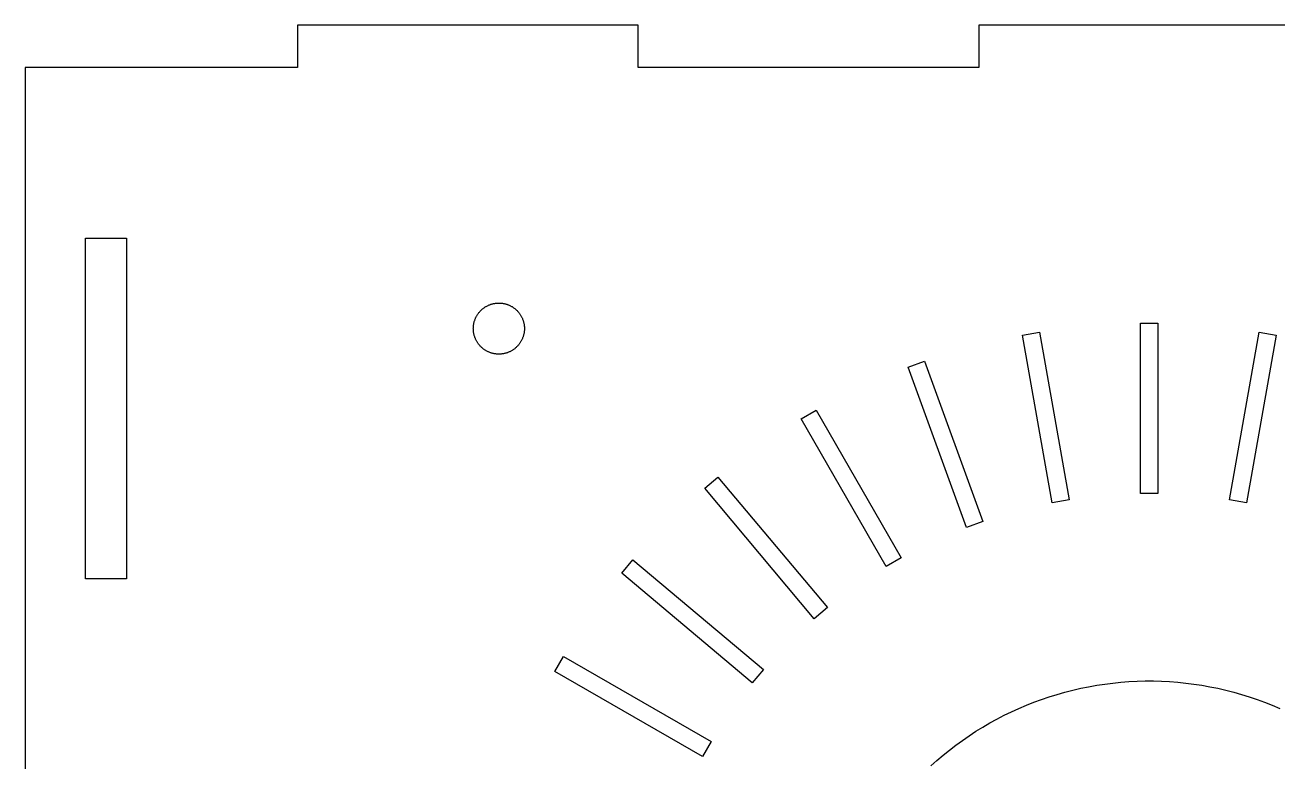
# Model space of a CAD drawing. Header units: metres. Extents: x -136 to 200, y -122 to 130.
# Drawn here: x -136 to -62.4, y -40.8 to 2.5 of the extents above; entities that cross this region are included whole.
import ezdxf

# ---------------------------------------------------------------- set-up
doc = ezdxf.new("R2010")
doc.units = ezdxf.units.M

msp = doc.modelspace()

# ---------------------------------------------------------------- linework, layer by layer
for p, q in [((-100, 2.5), (-120, 2.5)), ((-120, 2.5), (-120, 0)), ((-100, 0), (-100, 2.5)), ((-60, 2.5), (-80, 2.5)), ((-80, 2.5), (-80, 0)), ((-120, 0), (-136, 0)), ((-136, 0), (-136, -120)), ((-80, 0), (-100, 0)), ((-132.45, -30), (-132.45, -10)), ((-132.45, -10), (-130.05, -10)), ((-130.05, -10), (-130.05, -30)), ((-108.856, -13.9755), (-108.822, -13.959)), ((-108.822, -13.959), (-108.788, -13.9434)), ((-108.788, -13.9434), (-108.753, -13.9286)), ((-108.753, -13.9286), (-108.718, -13.9147)), ((-108.718, -13.9147), (-108.683, -13.9017)), ((-108.683, -13.9017), (-108.647, -13.8897)), ((-108.647, -13.8897), (-108.611, -13.8785)), ((-108.611, -13.8785), (-108.575, -13.8682)), ((-108.575, -13.8682), (-108.539, -13.8588)), ((-108.539, -13.8588), (-108.502, -13.8503)), ((-108.502, -13.8503), (-108.465, -13.8428)), ((-108.465, -13.8428), (-108.428, -13.8362)), ((-108.428, -13.8362), (-108.39, -13.8306)), ((-108.39, -13.8306), (-108.353, -13.8258)), ((-108.353, -13.8258), (-108.316, -13.822)), ((-108.316, -13.822), (-108.278, -13.8192)), ((-108.278, -13.8192), (-108.24, -13.8173)), ((-108.24, -13.8173), (-108.203, -13.8164)), ((-108.203, -13.8164), (-108.165, -13.8164)), ((-108.165, -13.8164), (-108.127, -13.8173)), ((-108.127, -13.8173), (-108.09, -13.8192)), ((-108.09, -13.8192), (-108.052, -13.822)), ((-108.052, -13.822), (-108.014, -13.8258)), ((-108.014, -13.8258), (-107.977, -13.8306)), ((-107.977, -13.8306), (-107.94, -13.8362)), ((-107.94, -13.8362), (-107.903, -13.8428)), ((-107.903, -13.8428), (-107.866, -13.8503)), ((-107.866, -13.8503), (-107.829, -13.8588)), ((-107.829, -13.8588), (-107.792, -13.8682)), ((-107.792, -13.8682), (-107.756, -13.8785)), ((-107.756, -13.8785), (-107.72, -13.8897)), ((-107.72, -13.8897), (-107.685, -13.9017)), ((-107.685, -13.9017), (-107.649, -13.9147)), ((-107.649, -13.9147), (-107.614, -13.9286)), ((-107.614, -13.9286), (-107.579, -13.9434)), ((-107.579, -13.9434), (-107.545, -13.959)), ((-107.545, -13.959), (-107.511, -13.9755)), ((-109.564, -14.7292), (-109.549, -14.6947)), ((-109.549, -14.6947), (-109.533, -14.6606)), ((-109.533, -14.6606), (-109.516, -14.6269)), ((-109.516, -14.6269), (-109.498, -14.5936)), ((-109.498, -14.5936), (-109.48, -14.5608)), ((-109.48, -14.5608), (-109.46, -14.5285)), ((-109.46, -14.5285), (-109.44, -14.4966)), ((-109.44, -14.4966), (-109.419, -14.4653)), ((-109.419, -14.4653), (-109.397, -14.4346)), ((-109.397, -14.4346), (-109.375, -14.4043)), ((-109.375, -14.4043), (-109.351, -14.3747)), ((-109.351, -14.3747), (-109.327, -14.3457)), ((-109.327, -14.3457), (-109.303, -14.3172)), ((-109.303, -14.3172), (-109.277, -14.2894)), ((-109.277, -14.2894), (-109.251, -14.2623)), ((-109.251, -14.2623), (-109.224, -14.2358)), ((-109.224, -14.2358), (-109.197, -14.21)), ((-109.197, -14.21), (-109.169, -14.1849)), ((-109.169, -14.1849), (-109.14, -14.1605)), ((-109.14, -14.1605), (-109.111, -14.1368)), ((-109.111, -14.1368), (-109.081, -14.1139)), ((-109.081, -14.1139), (-109.05, -14.0917)), ((-109.05, -14.0917), (-109.019, -14.0703)), ((-109.019, -14.0703), (-108.988, -14.0497)), ((-108.988, -14.0497), (-108.955, -14.03)), ((-108.955, -14.03), (-108.923, -14.011)), ((-108.923, -14.011), (-108.89, -13.9928)), ((-108.89, -13.9928), (-108.856, -13.9755)), ((-107.511, -13.9755), (-107.478, -13.9928)), ((-107.478, -13.9928), (-107.445, -14.011)), ((-107.445, -14.011), (-107.412, -14.03)), ((-107.412, -14.03), (-107.38, -14.0497)), ((-107.38, -14.0497), (-107.348, -14.0703)), ((-107.348, -14.0703), (-107.317, -14.0917)), ((-107.317, -14.0917), (-107.287, -14.1139)), ((-107.287, -14.1139), (-107.257, -14.1368)), ((-107.257, -14.1368), (-107.228, -14.1605)), ((-107.228, -14.1605), (-107.199, -14.1849)), ((-107.199, -14.1849), (-107.171, -14.21)), ((-107.171, -14.21), (-107.143, -14.2358)), ((-107.143, -14.2358), (-107.116, -14.2623)), ((-107.116, -14.2623), (-107.09, -14.2894)), ((-107.09, -14.2894), (-107.065, -14.3172)), ((-107.065, -14.3172), (-107.04, -14.3457)), ((-107.04, -14.3457), (-107.016, -14.3747)), ((-107.016, -14.3747), (-106.993, -14.4043)), ((-106.993, -14.4043), (-106.97, -14.4346)), ((-106.97, -14.4346), (-106.948, -14.4653)), ((-106.948, -14.4653), (-106.927, -14.4966)), ((-106.927, -14.4966), (-106.907, -14.5285)), ((-106.907, -14.5285), (-106.888, -14.5608)), ((-106.888, -14.5608), (-106.869, -14.5936)), ((-106.869, -14.5936), (-106.852, -14.6269)), ((-106.852, -14.6269), (-106.835, -14.6606)), ((-106.835, -14.6606), (-106.819, -14.6947)), ((-106.819, -14.6947), (-106.803, -14.7292)), ((-109.684, -15.3162), (-109.683, -15.2785)), ((-109.683, -15.3539), (-109.684, -15.3162)), ((-109.683, -15.2785), (-109.682, -15.2409)), ((-109.682, -15.3916), (-109.683, -15.3539)), ((-109.682, -15.2409), (-109.68, -15.2032)), ((-109.68, -15.4292), (-109.682, -15.3916)), ((-109.68, -15.2032), (-109.676, -15.1657)), ((-109.676, -15.4668), (-109.68, -15.4292)), ((-109.676, -15.1657), (-109.672, -15.1282)), ((-109.672, -15.1282), (-109.667, -15.0909)), ((-109.667, -15.0909), (-109.661, -15.0537)), ((-109.661, -15.0537), (-109.654, -15.0167)), ((-109.654, -15.0167), (-109.646, -14.9798)), ((-109.646, -14.9798), (-109.637, -14.9432)), ((-109.637, -14.9432), (-109.627, -14.9068)), ((-109.627, -14.9068), (-109.616, -14.8707)), ((-109.616, -14.8707), (-109.604, -14.8348)), ((-109.604, -14.8348), (-109.592, -14.7993)), ((-109.592, -14.7993), (-109.578, -14.7641)), ((-109.578, -14.7641), (-109.564, -14.7292)), ((-106.803, -14.7292), (-106.789, -14.7641)), ((-106.789, -14.7641), (-106.776, -14.7993)), ((-106.776, -14.7993), (-106.763, -14.8348)), ((-106.763, -14.8348), (-106.751, -14.8707)), ((-106.751, -14.8707), (-106.741, -14.9068)), ((-106.741, -14.9068), (-106.731, -14.9432)), ((-106.731, -14.9432), (-106.722, -14.9798)), ((-106.722, -14.9798), (-106.714, -15.0167)), ((-106.714, -15.0167), (-106.707, -15.0537)), ((-106.707, -15.0537), (-106.701, -15.0909)), ((-106.701, -15.0909), (-106.696, -15.1282)), ((-106.696, -15.1282), (-106.691, -15.1657)), ((-106.691, -15.1657), (-106.688, -15.2032)), ((-106.688, -15.4292), (-106.691, -15.4668)), ((-106.688, -15.2032), (-106.686, -15.2409)), ((-106.686, -15.3916), (-106.688, -15.4292)), ((-106.686, -15.2409), (-106.684, -15.2785)), ((-106.684, -15.3539), (-106.686, -15.3916)), ((-106.684, -15.2785), (-106.684, -15.3162)), ((-106.684, -15.3162), (-106.684, -15.3539)), ((-70.51, -25), (-70.51, -15)), ((-70.51, -15), (-69.49, -15)), ((-69.49, -15), (-69.49, -25)), ((-109.672, -15.5042), (-109.676, -15.4668)), ((-109.667, -15.5416), (-109.672, -15.5042)), ((-109.661, -15.5788), (-109.667, -15.5416)), ((-109.654, -15.6158), (-109.661, -15.5788)), ((-109.646, -15.6526), (-109.654, -15.6158)), ((-109.637, -15.6893), (-109.646, -15.6526)), ((-109.627, -15.7257), (-109.637, -15.6893)), ((-109.616, -15.7618), (-109.627, -15.7257)), ((-109.604, -15.7977), (-109.616, -15.7618)), ((-109.592, -15.8332), (-109.604, -15.7977)), ((-109.578, -15.8684), (-109.592, -15.8332)), ((-109.564, -15.9033), (-109.578, -15.8684)), ((-109.549, -15.9378), (-109.564, -15.9033)), ((-109.533, -15.9719), (-109.549, -15.9378)), ((-109.516, -16.0056), (-109.533, -15.9719)), ((-109.498, -16.0389), (-109.516, -16.0056)), ((-109.48, -16.0717), (-109.498, -16.0389)), ((-109.46, -16.104), (-109.48, -16.0717)), ((-109.44, -16.1358), (-109.46, -16.104)), ((-109.419, -16.1671), (-109.44, -16.1358)), ((-109.397, -16.1979), (-109.419, -16.1671)), ((-106.948, -16.1671), (-106.97, -16.1979)), ((-106.927, -16.1358), (-106.948, -16.1671)), ((-106.907, -16.104), (-106.927, -16.1358)), ((-106.888, -16.0717), (-106.907, -16.104)), ((-106.869, -16.0389), (-106.888, -16.0717)), ((-106.852, -16.0056), (-106.869, -16.0389)), ((-106.835, -15.9719), (-106.852, -16.0056)), ((-106.819, -15.9378), (-106.835, -15.9719)), ((-106.803, -15.9033), (-106.819, -15.9378)), ((-106.789, -15.8684), (-106.803, -15.9033)), ((-106.776, -15.8332), (-106.789, -15.8684)), ((-106.763, -15.7977), (-106.776, -15.8332)), ((-106.751, -15.7618), (-106.763, -15.7977)), ((-106.741, -15.7257), (-106.751, -15.7618)), ((-106.731, -15.6893), (-106.741, -15.7257)), ((-106.722, -15.6526), (-106.731, -15.6893)), ((-106.714, -15.6158), (-106.722, -15.6526)), ((-106.707, -15.5788), (-106.714, -15.6158)), ((-106.701, -15.5416), (-106.707, -15.5788)), ((-106.696, -15.5042), (-106.701, -15.5416)), ((-106.691, -15.4668), (-106.696, -15.5042)), ((-77.4482, -15.6963), (-76.4437, -15.5191)), ((-75.7117, -25.5443), (-77.4482, -15.6963)), ((-76.4437, -15.5191), (-74.7072, -25.3672)), ((-65.2928, -25.3672), (-63.5563, -15.5191)), ((-62.5518, -15.6963), (-64.2883, -25.5443)), ((-63.5563, -15.5191), (-62.5518, -15.6963)), ((-109.375, -16.2281), (-109.397, -16.1979)), ((-109.351, -16.2578), (-109.375, -16.2281)), ((-109.327, -16.2868), (-109.351, -16.2578)), ((-109.303, -16.3153), (-109.327, -16.2868)), ((-109.277, -16.3431), (-109.303, -16.3153)), ((-109.251, -16.3702), (-109.277, -16.3431)), ((-109.224, -16.3967), (-109.251, -16.3702)), ((-109.197, -16.4225), (-109.224, -16.3967)), ((-109.169, -16.4476), (-109.197, -16.4225)), ((-109.14, -16.472), (-109.169, -16.4476)), ((-109.111, -16.4957), (-109.14, -16.472)), ((-109.081, -16.5186), (-109.111, -16.4957)), ((-109.05, -16.5408), (-109.081, -16.5186)), ((-109.019, -16.5621), (-109.05, -16.5408)), ((-108.988, -16.5827), (-109.019, -16.5621)), ((-108.955, -16.6025), (-108.988, -16.5827)), ((-108.923, -16.6215), (-108.955, -16.6025)), ((-108.89, -16.6397), (-108.923, -16.6215)), ((-108.856, -16.657), (-108.89, -16.6397)), ((-108.822, -16.6735), (-108.856, -16.657)), ((-108.788, -16.6891), (-108.822, -16.6735)), ((-108.753, -16.7039), (-108.788, -16.6891)), ((-108.718, -16.7177), (-108.753, -16.7039)), ((-108.683, -16.7307), (-108.718, -16.7177)), ((-108.647, -16.7428), (-108.683, -16.7307)), ((-108.611, -16.754), (-108.647, -16.7428)), ((-108.575, -16.7643), (-108.611, -16.754)), ((-108.539, -16.7737), (-108.575, -16.7643)), ((-108.502, -16.7822), (-108.539, -16.7737)), ((-108.465, -16.7897), (-108.502, -16.7822)), ((-108.428, -16.7963), (-108.465, -16.7897)), ((-108.39, -16.8019), (-108.428, -16.7963)), ((-108.353, -16.8067), (-108.39, -16.8019)), ((-108.316, -16.8104), (-108.353, -16.8067)), ((-108.278, -16.8133), (-108.316, -16.8104)), ((-108.24, -16.8152), (-108.278, -16.8133)), ((-108.203, -16.8161), (-108.24, -16.8152)), ((-108.165, -16.8161), (-108.203, -16.8161)), ((-108.127, -16.8152), (-108.165, -16.8161)), ((-108.09, -16.8133), (-108.127, -16.8152)), ((-108.052, -16.8104), (-108.09, -16.8133)), ((-108.014, -16.8067), (-108.052, -16.8104)), ((-107.977, -16.8019), (-108.014, -16.8067)), ((-107.94, -16.7963), (-107.977, -16.8019)), ((-107.903, -16.7897), (-107.94, -16.7963)), ((-107.866, -16.7822), (-107.903, -16.7897)), ((-107.829, -16.7737), (-107.866, -16.7822)), ((-107.792, -16.7643), (-107.829, -16.7737)), ((-107.756, -16.754), (-107.792, -16.7643)), ((-107.72, -16.7428), (-107.756, -16.754)), ((-107.685, -16.7307), (-107.72, -16.7428)), ((-107.649, -16.7177), (-107.685, -16.7307)), ((-107.614, -16.7039), (-107.649, -16.7177)), ((-107.579, -16.6891), (-107.614, -16.7039)), ((-107.545, -16.6735), (-107.579, -16.6891)), ((-107.511, -16.657), (-107.545, -16.6735)), ((-107.478, -16.6397), (-107.511, -16.657)), ((-107.445, -16.6215), (-107.478, -16.6397)), ((-107.412, -16.6025), (-107.445, -16.6215)), ((-107.38, -16.5827), (-107.412, -16.6025)), ((-107.348, -16.5621), (-107.38, -16.5827)), ((-107.317, -16.5408), (-107.348, -16.5621)), ((-107.287, -16.5186), (-107.317, -16.5408)), ((-107.257, -16.4957), (-107.287, -16.5186)), ((-107.228, -16.472), (-107.257, -16.4957)), ((-107.199, -16.4476), (-107.228, -16.472)), ((-107.171, -16.4225), (-107.199, -16.4476)), ((-107.143, -16.3967), (-107.171, -16.4225)), ((-107.116, -16.3702), (-107.143, -16.3967)), ((-107.09, -16.3431), (-107.116, -16.3702)), ((-107.065, -16.3153), (-107.09, -16.3431)), ((-107.04, -16.2868), (-107.065, -16.3153)), ((-107.016, -16.2578), (-107.04, -16.2868)), ((-106.993, -16.2281), (-107.016, -16.2578)), ((-106.97, -16.1979), (-106.993, -16.2281)), ((-84.16, -17.5867), (-83.2016, -17.2379)), ((-80.7398, -26.9837), (-84.16, -17.5867)), ((-83.2016, -17.2379), (-79.7814, -26.6348)), ((-90.4417, -20.614), (-89.5583, -20.104)), ((-89.5583, -20.104), (-84.5583, -28.7643)), ((-85.4417, -29.2742), (-90.4417, -20.614)), ((-96.1022, -24.6861), (-95.3208, -24.0304)), ((-95.3208, -24.0304), (-88.8929, -31.6909)), ((-89.6743, -32.3465), (-96.1022, -24.6861)), ((-69.49, -25), (-70.51, -25)), ((-74.7072, -25.3672), (-75.7117, -25.5443)), ((-64.2883, -25.5443), (-65.2928, -25.3672)), ((-79.7814, -26.6348), (-80.7398, -26.9837)), ((-100.97, -29.6792), (-100.314, -28.8978)), ((-100.314, -28.8978), (-92.6535, -35.3257)), ((-84.5583, -28.7643), (-85.4417, -29.2742)), ((-130.05, -30), (-132.45, -30)), ((-93.3091, -36.1071), (-100.97, -29.6792)), ((-88.8929, -31.6909), (-89.6743, -32.3465)), ((-104.896, -35.4417), (-104.386, -34.5583)), ((-104.386, -34.5583), (-95.7258, -39.5583)), ((-96.2357, -40.4417), (-104.896, -35.4417)), ((-92.6535, -35.3257), (-93.3091, -36.1071)), ((-71.6692, -36.0735), (-71.193, -36.0375)), ((-71.193, -36.0375), (-70.7161, -36.0135)), ((-70.7161, -36.0135), (-70.2388, -36.0015)), ((-70.2388, -36.0015), (-69.7612, -36.0015)), ((-69.7612, -36.0015), (-69.2839, -36.0135)), ((-69.2839, -36.0135), (-68.807, -36.0375)), ((-68.807, -36.0375), (-68.3308, -36.0735)), ((-75.4154, -36.7881), (-74.956, -36.6578)), ((-74.956, -36.6578), (-74.4935, -36.539)), ((-74.4935, -36.539), (-74.0281, -36.4319)), ((-74.0281, -36.4319), (-73.5602, -36.3365)), ((-73.5602, -36.3365), (-73.0901, -36.253)), ((-73.0901, -36.253), (-72.618, -36.1812)), ((-72.618, -36.1812), (-72.1443, -36.1214)), ((-72.1443, -36.1214), (-71.6692, -36.0735)), ((-68.3308, -36.0735), (-67.8557, -36.1214)), ((-67.8557, -36.1214), (-67.382, -36.1812)), ((-67.382, -36.1812), (-66.9099, -36.253)), ((-66.9099, -36.253), (-66.4398, -36.3365)), ((-66.4398, -36.3365), (-65.9719, -36.4319)), ((-65.9719, -36.4319), (-65.5065, -36.539)), ((-65.5065, -36.539), (-65.044, -36.6578)), ((-65.044, -36.6578), (-64.5846, -36.7881)), ((-77.6552, -37.6104), (-77.2158, -37.4235)), ((-77.2158, -37.4235), (-76.7718, -37.2478)), ((-76.7718, -37.2478), (-76.3236, -37.0832)), ((-76.3236, -37.0832), (-75.8713, -36.9299)), ((-75.8713, -36.9299), (-75.4154, -36.7881)), ((-64.5846, -36.7881), (-64.1287, -36.9299)), ((-64.1287, -36.9299), (-63.6764, -37.0832)), ((-63.6764, -37.0832), (-63.2282, -37.2478)), ((-63.2282, -37.2478), (-62.7842, -37.4235)), ((-62.7842, -37.4235), (-62.3448, -37.6104)), ((-79.3618, -38.4665), (-78.9434, -38.2365)), ((-78.9434, -38.2365), (-78.5193, -38.017)), ((-78.5193, -38.017), (-78.0898, -37.8083)), ((-78.0898, -37.8083), (-77.6552, -37.6104)), ((-80.5806, -39.2187), (-80.1807, -38.9578)), ((-80.1807, -38.9578), (-79.7743, -38.707)), ((-79.7743, -38.707), (-79.3618, -38.4665)), ((-95.7258, -39.5583), (-96.2357, -40.4417)), ((-81.3602, -39.7702), (-80.9739, -39.4896)), ((-80.9739, -39.4896), (-80.5806, -39.2187)), ((-82.4751, -40.6692), (-82.1111, -40.3603)), ((-82.1111, -40.3603), (-81.7393, -40.0605)), ((-81.7393, -40.0605), (-81.3602, -39.7702)), ((-82.8313, -40.9873), (-82.4751, -40.6692))]:
    msp.add_line(p, q)

doc.saveas('drawing.dxf')
